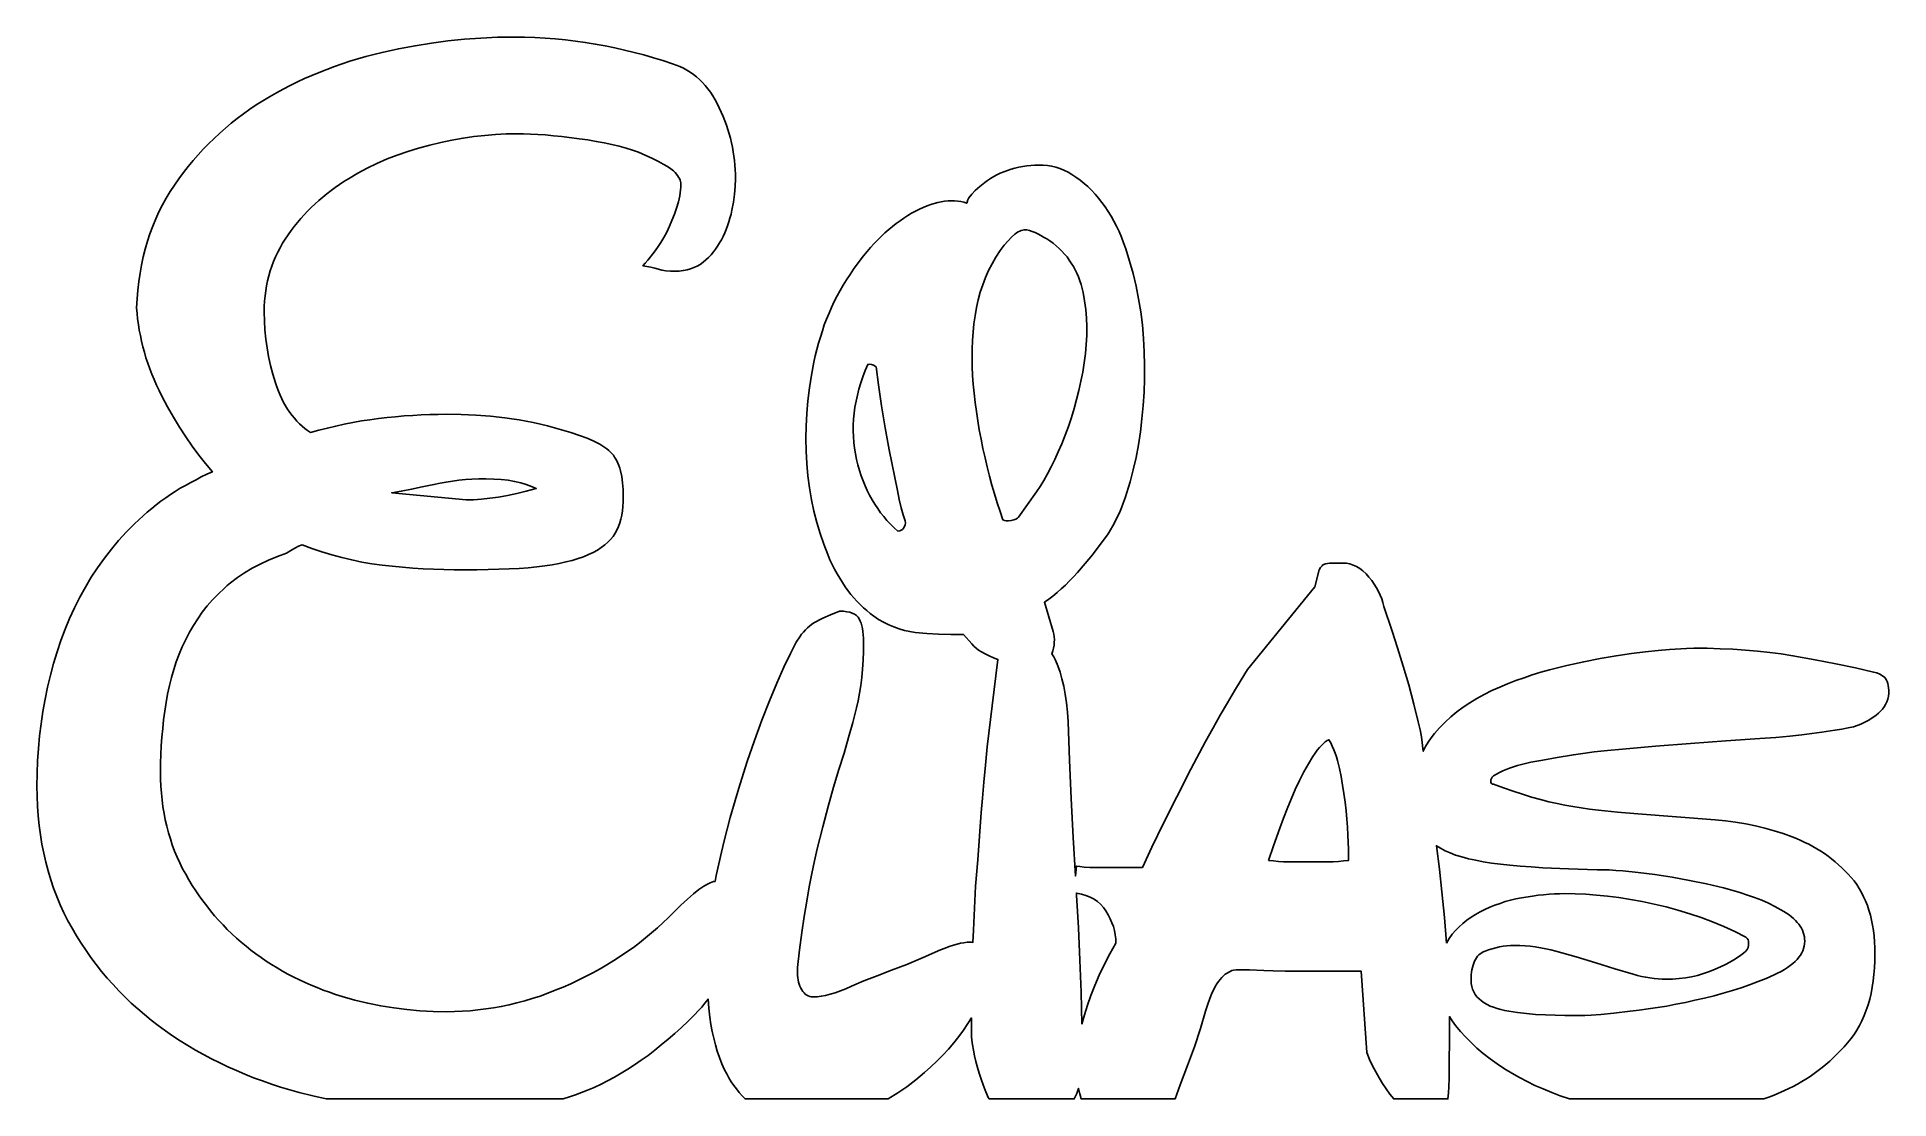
# Model space of a CAD drawing. Extents: x 55 to 167, y 10 to 74.
import ezdxf

# ---------------------------------------------------------------- set-up
doc = ezdxf.new("R2010")
doc.units = 0
doc.layers.add('CAMADA_1', color=18, linetype='CONTINUOUS')

msp = doc.modelspace()

# ---------------------------------------------------------------- linework, layer by layer
at = {"layer": 'CAMADA_1'}
for points in [[(72.28, 9.63), (86.58, 9.63), (86.96, 9.75), (87.33, 9.87), (87.7, 10.01), (88.05, 10.15), (88.46, 10.33), (88.87, 10.52), (89.27, 10.72), (89.68, 10.94), (90.09, 11.18), (90.49, 11.43), (90.9, 11.69), (91.3, 11.97), (91.71, 12.26), (92.11, 12.57), (92.51, 12.89), (92.92, 13.23), (93.32, 13.58), (93.72, 13.95), (94.13, 14.33), (94.53, 14.72), (94.74, 14.94), (94.95, 15.17), (95.14, 15.41), (95.33, 15.66), (95.38, 15.11), (95.44, 14.56), (95.5, 14.13), (95.58, 13.71), (95.67, 13.3), (95.77, 12.9), (95.89, 12.51), (96.02, 12.13), (96.17, 11.75), (96.33, 11.39), (96.46, 11.14), (96.59, 10.9), (96.73, 10.67), (96.88, 10.45), (97.04, 10.23), (97.2, 10.02), (97.38, 9.82), (97.57, 9.63), (106.21, 9.63), (106.78, 9.99), (107.33, 10.37), (107.87, 10.78), (108.4, 11.22), (108.78, 11.56), (109.15, 11.91), (109.5, 12.27), (109.84, 12.64), (110.16, 13.01), (110.46, 13.39), (110.75, 13.78), (111.02, 14.18), (111.23, 14.52), (111.23, 13.59), (111.24, 13.4), (111.26, 13.17), (111.3, 12.89), (111.36, 12.57), (111.42, 12.23), (111.5, 11.89), (111.59, 11.53), (111.69, 11.18), (111.81, 10.82), (111.93, 10.48), (112.06, 10.15), (112.2, 9.82), (112.25, 9.72), (112.31, 9.63), (117.44, 9.63), (117.59, 9.95), (117.7, 10.27), (117.77, 9.94), (117.86, 9.63), (123.52, 9.63), (123.84, 10.49), (124.28, 11.65), (124.69, 12.78), (125.05, 13.88), (125.36, 14.93), (125.52, 15.42), (125.68, 15.86), (125.77, 16.06), (125.86, 16.24), (125.95, 16.41), (126.04, 16.57), (126.14, 16.72), (126.24, 16.85), (126.34, 16.96), (126.44, 17.07), (126.55, 17.16), (126.66, 17.23), (126.77, 17.29), (126.89, 17.34), (126.91, 17.36), (126.95, 17.38), (127.06, 17.41), (127.21, 17.42), (127.4, 17.43), (128.02, 17.42), (128.88, 17.39), (129.44, 17.37), (130.16, 17.35), (132.05, 17.34), (134.76, 17.34), (135.1, 12.43), (135.27, 12.02), (135.45, 11.63), (135.64, 11.26), (135.84, 10.9), (136.05, 10.56), (136.26, 10.23), (136.49, 9.92), (136.72, 9.63), (139.99, 9.63), (140.03, 9.99), (140.05, 10.36), (140.07, 10.89), (140.08, 11.58), (140.1, 13.45), (140.09, 14.6), (140.26, 14.34), (140.46, 14.07), (140.75, 13.71), (141.06, 13.37), (141.39, 13.03), (141.75, 12.69), (142.13, 12.37), (142.54, 12.05), (142.97, 11.74), (143.42, 11.44), (143.86, 11.18), (144.31, 10.92), (144.77, 10.68), (145.25, 10.45), (145.75, 10.23), (146.26, 10.02), (146.78, 9.82), (147.33, 9.63), (159.06, 9.63), (159.37, 9.74), (159.68, 9.86), (160.31, 10.13), (160.58, 10.26), (160.84, 10.39), (161.1, 10.53), (161.36, 10.68), (161.61, 10.83), (161.86, 10.99), (162.1, 11.16), (162.34, 11.34), (162.58, 11.52), (162.81, 11.71), (163.04, 11.91), (163.26, 12.12), (163.48, 12.33), (163.7, 12.55), (163.91, 12.78), (164.12, 13.01), (164.32, 13.25), (164.51, 13.51), (164.68, 13.78), (164.84, 14.06), (164.99, 14.35), (165.13, 14.66), (165.25, 14.98), (165.36, 15.31), (165.46, 15.65), (165.54, 16), (165.61, 16.37), (165.67, 16.75), (165.71, 17.14), (165.75, 17.54), (165.77, 17.96), (165.77, 18.39), (165.77, 18.75), (165.75, 19.11), (165.72, 19.45), (165.68, 19.79), (165.63, 20.11), (165.57, 20.42), (165.5, 20.73), (165.41, 21.02), (165.32, 21.31), (165.21, 21.58), (165.09, 21.84), (164.96, 22.09), (164.82, 22.34), (164.67, 22.57), (164.51, 22.79), (164.33, 23), (164.15, 23.2), (163.96, 23.4), (163.77, 23.59), (163.57, 23.77), (163.37, 23.95), (163.16, 24.12), (162.94, 24.28), (162.72, 24.44), (162.5, 24.59), (162.27, 24.73), (162.03, 24.87), (161.79, 25), (161.55, 25.12), (161.3, 25.24), (161.04, 25.35), (160.78, 25.46), (160.24, 25.65), (159.69, 25.82), (159.13, 25.98), (158.56, 26.11), (157.97, 26.23), (157.36, 26.33), (156.75, 26.41), (156.12, 26.47), (151.46, 26.85), (150.24, 26.95), (149.09, 27.06), (148.55, 27.13), (148.04, 27.2), (147.54, 27.28), (147.06, 27.36), (146.59, 27.46), (146.09, 27.57), (145.58, 27.7), (145.05, 27.85), (144.5, 28.02), (143.93, 28.2), (143.35, 28.41), (142.74, 28.63), (142.67, 28.64), (142.62, 28.67), (142.59, 28.73), (142.58, 28.8), (142.59, 28.89), (142.62, 28.97), (142.67, 29.05), (142.74, 29.14), (142.92, 29.24), (143.1, 29.34), (143.3, 29.43), (143.51, 29.52), (143.72, 29.6), (143.95, 29.68), (144.19, 29.75), (144.44, 29.82), (145.01, 29.95), (145.73, 30.09), (146.58, 30.24), (147.57, 30.41), (148.14, 30.49), (148.82, 30.58), (149.62, 30.66), (150.53, 30.75), (152.53, 30.92), (154.64, 31.09), (156.77, 31.25), (158.83, 31.38), (159.79, 31.45), (160.63, 31.52), (161.35, 31.6), (161.96, 31.68), (162.57, 31.77), (163.36, 31.89), (163.78, 31.96), (164.15, 32.03), (164.48, 32.1), (164.76, 32.19), (164.92, 32.25), (165.09, 32.33), (165.25, 32.41), (165.4, 32.49), (165.55, 32.59), (165.7, 32.69), (165.84, 32.79), (165.98, 32.91), (166.11, 33.03), (166.23, 33.16), (166.33, 33.3), (166.42, 33.45), (166.49, 33.6), (166.55, 33.77), (166.59, 33.95), (166.62, 34.13), (166.62, 34.3), (166.6, 34.45), (166.58, 34.58), (166.56, 34.71), (166.52, 34.82), (166.48, 34.91), (166.42, 35), (166.37, 35.07), (166.23, 35.18), (166.07, 35.28), (165.89, 35.35), (165.69, 35.4), (164.59, 35.66), (163.41, 35.9), (162.16, 36.14), (160.82, 36.38), (160.12, 36.49), (159.42, 36.58), (158.69, 36.66), (157.95, 36.73), (157.2, 36.78), (156.43, 36.81), (155.65, 36.84), (154.85, 36.84), (154.4, 36.82), (153.37, 36.76), (152.68, 36.7), (151.91, 36.62), (151.07, 36.51), (150.15, 36.38), (149.19, 36.21), (148.19, 36.02), (147.18, 35.79), (146.13, 35.53), (145.61, 35.39), (145.09, 35.23), (144.59, 35.06), (144.09, 34.89), (143.6, 34.69), (143.12, 34.49), (142.65, 34.28), (142.19, 34.05), (141.75, 33.81), (141.32, 33.55), (140.92, 33.28), (140.53, 32.99), (140.17, 32.69), (139.82, 32.37), (139.49, 32.03), (139.19, 31.68), (138.99, 31.43), (138.81, 31.16), (138.65, 30.9), (138.51, 30.62), (138.4, 31.48), (138.31, 31.92), (138.2, 32.4), (137.94, 33.47), (137.63, 34.62), (137.3, 35.76), (136.96, 36.86), (136.62, 37.87), (136.12, 39.36), (136.06, 39.59), (136, 39.82), (135.91, 40.04), (135.81, 40.27), (135.69, 40.49), (135.55, 40.71), (135.4, 40.92), (135.23, 41.13), (135.05, 41.33), (134.86, 41.5), (134.67, 41.65), (134.48, 41.77), (134.28, 41.86), (134.08, 41.93), (133.87, 41.97), (133.66, 41.98), (133.15, 41.98), (132.85, 41.97), (132.6, 41.94), (132.55, 41.92), (132.5, 41.9), (132.45, 41.87), (132.4, 41.82), (132.31, 41.71), (132.22, 41.56), (131.97, 40.54), (127.9, 35.55), (127.51, 34.93), (127.11, 34.27), (126.69, 33.55), (126.25, 32.8), (125.81, 32), (125.36, 31.2), (124.47, 29.54), (123.62, 27.87), (122.82, 26.28), (122.13, 24.83), (121.55, 23.61), (118.76, 23.61), (118.37, 23.61), (118.04, 23.63), (117.78, 23.66), (117.57, 23.69), (117.51, 23.08), (117.37, 25.42), (117.26, 27.76), (117.15, 30.08), (117.07, 32.39), (117.02, 32.98), (116.96, 33.54), (116.88, 34.06), (116.8, 34.54), (116.69, 34.99), (116.58, 35.4), (116.45, 35.77), (116.31, 36.11), (116.2, 36.31), (116.08, 36.49), (116.14, 36.67), (116.18, 36.84), (116.22, 37.02), (116.23, 37.19), (116.24, 37.36), (116.23, 37.52), (116.2, 37.69), (116.16, 37.84), (115.64, 39.61), (115.9, 39.79), (116.15, 39.99), (116.4, 40.2), (116.65, 40.42), (116.9, 40.65), (117.15, 40.9), (117.39, 41.15), (117.64, 41.41), (118.1, 41.95), (118.54, 42.48), (118.95, 43.01), (119.33, 43.53), (119.48, 43.75), (119.63, 43.99), (119.77, 44.23), (119.9, 44.48), (120.03, 44.75), (120.16, 45.02), (120.28, 45.31), (120.4, 45.6), (120.51, 45.91), (120.62, 46.23), (120.72, 46.55), (120.82, 46.89), (121, 47.6), (121.17, 48.35), (121.31, 49.12), (121.43, 49.9), (121.52, 50.69), (121.6, 51.49), (121.65, 52.29), (121.68, 53.09), (121.68, 53.91), (121.66, 54.73), (121.62, 55.54), (121.55, 56.35), (121.45, 57.14), (121.32, 57.93), (121.17, 58.7), (120.99, 59.46), (120.78, 60.21), (120.55, 60.94), (120.42, 61.3), (120.28, 61.65), (120.14, 61.99), (119.99, 62.31), (119.83, 62.62), (119.66, 62.92), (119.48, 63.21), (119.3, 63.49), (119.11, 63.75), (118.91, 64.01), (118.7, 64.25), (118.48, 64.48), (118.26, 64.7), (118.03, 64.9), (117.79, 65.1), (117.54, 65.28), (117.3, 65.44), (117.06, 65.58), (116.81, 65.7), (116.56, 65.8), (116.32, 65.88), (116.07, 65.94), (115.82, 65.98), (115.56, 66), (115.31, 66), (115.06, 66), (114.82, 65.98), (114.58, 65.96), (114.34, 65.92), (114.1, 65.87), (113.86, 65.82), (113.63, 65.75), (113.4, 65.68), (113.19, 65.6), (112.97, 65.51), (112.77, 65.41), (112.58, 65.31), (112.39, 65.2), (112.21, 65.08), (112.04, 64.96), (111.73, 64.71), (111.46, 64.47), (111.25, 64.24), (111.08, 64.03), (111.01, 63.91), (110.99, 63.87), (110.99, 63.83), (110.98, 63.77), (110.95, 63.7), (110.77, 63.76), (110.59, 63.8), (110.4, 63.83), (110.21, 63.85), (110.02, 63.85), (109.82, 63.84), (109.61, 63.82), (109.41, 63.79), (109.2, 63.75), (108.98, 63.69), (108.77, 63.62), (108.55, 63.54), (108.32, 63.45), (108.09, 63.34), (107.86, 63.22), (107.62, 63.09), (107.39, 62.95), (107.15, 62.8), (106.92, 62.64), (106.69, 62.47), (106.46, 62.29), (106.24, 62.11), (106.01, 61.91), (105.79, 61.7), (105.57, 61.49), (105.36, 61.26), (105.14, 61.03), (104.93, 60.78), (104.72, 60.53), (104.52, 60.27), (104.11, 59.72), (103.9, 59.4), (103.69, 59.08), (103.49, 58.76), (103.3, 58.43), (103.12, 58.1), (102.95, 57.76), (102.79, 57.41), (102.64, 57.07), (102.49, 56.71), (102.35, 56.35), (102.23, 55.99), (102.11, 55.62), (102, 55.25), (101.9, 54.87), (101.8, 54.49), (101.72, 54.1), (101.57, 53.32), (101.45, 52.55), (101.36, 51.78), (101.29, 51.01), (101.25, 50.25), (101.24, 49.49), (101.25, 48.73), (101.3, 47.98), (101.36, 47.24), (101.46, 46.51), (101.58, 45.8), (101.72, 45.11), (101.89, 44.43), (102.09, 43.77), (102.31, 43.12), (102.56, 42.49), (102.69, 42.18), (102.83, 41.89), (102.97, 41.6), (103.12, 41.32), (103.28, 41.06), (103.44, 40.8), (103.6, 40.55), (103.77, 40.32), (103.95, 40.09), (104.13, 39.87), (104.32, 39.67), (104.51, 39.47), (104.71, 39.28), (104.91, 39.11), (105.12, 38.94), (105.33, 38.78), (105.63, 38.58), (105.93, 38.41), (106.24, 38.25), (106.55, 38.12), (106.87, 38.01), (107.19, 37.91), (107.51, 37.84), (107.84, 37.79), (108.53, 37.72), (109.24, 37.68), (109.98, 37.66), (110.75, 37.66), (111.25, 37.11), (111.38, 36.97), (111.51, 36.84), (111.65, 36.73), (111.79, 36.63), (112.05, 36.49), (112.31, 36.37), (112.57, 36.26), (112.83, 36.16), (112.48, 33.36), (112.19, 30.89), (112.08, 29.78), (111.97, 28.75), (111.89, 27.79), (111.82, 26.92), (111.61, 24.06), (111.48, 22.48), (111.36, 19.81), (111.32, 19.08), (111.24, 19.09), (111.15, 19.09), (110.97, 19.09), (110.78, 19.06), (110.58, 19.03), (110.37, 18.98), (110.14, 18.91), (109.89, 18.83), (109.64, 18.74), (109.37, 18.63), (108.31, 18.17), (107.34, 17.74), (106.4, 17.4), (105.53, 17.07), (104.73, 16.75), (103.99, 16.43), (103.65, 16.28), (103.33, 16.15), (103.01, 16.04), (102.71, 15.95), (102.43, 15.88), (102.16, 15.83), (101.91, 15.8), (101.67, 15.79), (101.56, 15.8), (101.47, 15.82), (101.37, 15.85), (101.29, 15.9), (101.2, 15.96), (101.13, 16.03), (101.06, 16.12), (100.99, 16.21), (100.93, 16.32), (100.88, 16.44), (100.83, 16.56), (100.8, 16.68), (100.77, 16.81), (100.75, 16.94), (100.74, 17.08), (100.73, 17.23), (100.73, 17.57), (100.86, 18.64), (101, 19.67), (101.14, 20.64), (101.29, 21.56), (101.44, 22.43), (101.59, 23.24), (101.75, 24.01), (101.92, 24.72), (102.26, 26.05), (102.59, 27.29), (102.91, 28.45), (103.23, 29.51), (103.54, 30.5), (103.81, 31.45), (104.07, 32.36), (104.29, 33.23), (104.39, 33.66), (104.48, 34.12), (104.55, 34.59), (104.61, 35.07), (104.65, 35.58), (104.69, 36.11), (104.71, 36.65), (104.71, 37.21), (104.71, 37.44), (104.7, 37.65), (104.68, 37.84), (104.65, 38.03), (104.61, 38.19), (104.57, 38.35), (104.52, 38.48), (104.46, 38.61), (104.39, 38.72), (104.29, 38.81), (104.17, 38.89), (104.04, 38.96), (103.88, 39.01), (103.7, 39.04), (103.5, 39.07), (103.27, 39.07), (102.72, 38.86), (102.26, 38.66), (102.06, 38.56), (101.88, 38.46), (101.72, 38.37), (101.58, 38.27), (101.46, 38.17), (101.33, 38.06), (101.21, 37.94), (101.09, 37.81), (100.98, 37.68), (100.87, 37.53), (100.65, 37.21), (100.3, 36.51), (99.91, 35.69), (99.49, 34.73), (99.04, 33.66), (98.58, 32.49), (98.13, 31.26), (97.69, 29.99), (97.26, 28.66), (97.06, 27.98), (96.86, 27.3), (96.66, 26.61), (96.48, 25.92), (96.3, 25.22), (96.14, 24.52), (95.98, 23.82), (95.82, 23.11), (95.75, 22.76), (95.66, 22.75), (95.56, 22.72), (95.45, 22.68), (95.34, 22.62), (95.08, 22.47), (94.78, 22.27), (94.45, 22.01), (94.09, 21.69), (93.69, 21.32), (93.26, 20.9), (92.94, 20.58), (92.61, 20.26), (92.27, 19.95), (91.92, 19.65), (91.56, 19.35), (91.19, 19.06), (90.82, 18.78), (90.43, 18.51), (90.04, 18.24), (89.64, 17.99), (89.23, 17.73), (88.81, 17.49), (88.38, 17.25), (87.94, 17.02), (87.49, 16.8), (87.04, 16.58), (86.58, 16.38), (86.11, 16.19), (85.65, 16.01), (85.19, 15.84), (84.72, 15.69), (84.26, 15.55), (83.79, 15.43), (83.32, 15.31), (82.85, 15.21), (82.38, 15.13), (81.91, 15.06), (81.44, 15), (80.97, 14.95), (80.49, 14.92), (80.02, 14.9), (79.54, 14.89), (78.74, 14.91), (77.94, 14.95), (77.15, 15.02), (76.36, 15.12), (75.57, 15.25), (74.79, 15.41), (74.01, 15.6), (73.24, 15.82), (72.85, 15.94), (72.48, 16.07), (72.1, 16.2), (71.73, 16.35), (71.37, 16.5), (71.01, 16.65), (70.66, 16.82), (70.32, 16.99), (69.97, 17.16), (69.64, 17.35), (69.31, 17.54), (68.98, 17.74), (68.66, 17.95), (68.35, 18.16), (68.04, 18.39), (67.73, 18.62), (67.44, 18.85), (67.14, 19.09), (66.86, 19.34), (66.58, 19.6), (66.31, 19.86), (66.05, 20.13), (65.79, 20.41), (65.54, 20.69), (65.3, 20.98), (65.07, 21.28), (64.84, 21.58), (64.61, 21.89), (64.4, 22.2), (64.19, 22.52), (63.99, 22.85), (63.8, 23.19), (63.61, 23.53), (63.44, 23.88), (63.28, 24.23), (63.13, 24.59), (62.99, 24.96), (62.87, 25.33), (62.76, 25.7), (62.65, 26.09), (62.56, 26.48), (62.49, 26.87), (62.42, 27.27), (62.37, 27.68), (62.33, 28.09), (62.3, 28.51), (62.28, 28.94), (62.27, 29.37), (62.28, 29.9), (62.29, 30.42), (62.32, 30.95), (62.36, 31.47), (62.41, 32), (62.46, 32.52), (62.53, 33.04), (62.61, 33.56), (62.7, 34.07), (62.81, 34.58), (62.94, 35.07), (63.08, 35.55), (63.23, 36.02), (63.41, 36.48), (63.59, 36.93), (63.8, 37.37), (64.02, 37.8), (64.26, 38.21), (64.52, 38.62), (64.8, 39.01), (65.1, 39.39), (65.42, 39.76), (65.76, 40.11), (66.13, 40.46), (66.31, 40.63), (66.51, 40.79), (66.92, 41.1), (67.35, 41.39), (67.81, 41.67), (68.29, 41.92), (68.8, 42.16), (69.33, 42.38), (69.89, 42.58), (70.14, 42.73), (70.38, 42.87), (70.61, 42.99), (70.82, 43.08), (71.42, 42.86), (72.01, 42.66), (72.61, 42.47), (73.22, 42.31), (73.82, 42.17), (74.43, 42.04), (75.04, 41.94), (75.65, 41.86), (76.27, 41.79), (76.88, 41.73), (77.5, 41.68), (78.13, 41.63), (78.75, 41.6), (79.38, 41.58), (80.01, 41.56), (80.65, 41.56), (81.37, 41.56), (82.06, 41.58), (82.71, 41.6), (83.33, 41.62), (83.92, 41.66), (84.47, 41.7), (84.99, 41.75), (85.47, 41.81), (85.92, 41.88), (86.35, 41.96), (86.75, 42.05), (87.13, 42.14), (87.48, 42.25), (87.81, 42.36), (88.11, 42.49), (88.39, 42.62), (88.65, 42.76), (88.88, 42.91), (89.09, 43.07), (89.28, 43.23), (89.45, 43.41), (89.6, 43.59), (89.73, 43.78), (89.83, 43.97), (89.92, 44.18), (90, 44.4), (90.06, 44.63), (90.12, 44.87), (90.16, 45.13), (90.19, 45.39), (90.21, 45.67), (90.21, 45.96), (90.2, 46.41), (90.17, 46.82), (90.12, 47.2), (90.04, 47.55), (90, 47.71), (89.95, 47.86), (89.89, 48), (89.83, 48.14), (89.76, 48.26), (89.69, 48.38), (89.62, 48.49), (89.53, 48.59), (89.44, 48.68), (89.34, 48.78), (89.22, 48.87), (89.09, 48.96), (88.79, 49.15), (88.43, 49.33), (88.03, 49.51), (87.57, 49.68), (87.05, 49.86), (86.49, 50.03), (86.06, 50.15), (85.64, 50.26), (85.21, 50.37), (84.78, 50.46), (84.35, 50.55), (83.92, 50.62), (83.49, 50.69), (83.06, 50.75), (82.19, 50.84), (81.31, 50.9), (80.43, 50.94), (79.54, 50.96), (79.04, 50.95), (78.53, 50.94), (78.01, 50.92), (77.5, 50.89), (76.99, 50.86), (76.47, 50.81), (75.96, 50.76), (75.44, 50.7), (74.92, 50.63), (74.4, 50.56), (73.89, 50.47), (73.37, 50.36), (72.86, 50.25), (72.35, 50.13), (71.84, 50), (71.33, 49.86), (71.16, 49.98), (70.98, 50.11), (70.82, 50.25), (70.66, 50.39), (70.51, 50.55), (70.36, 50.72), (70.22, 50.89), (70.08, 51.07), (69.95, 51.27), (69.83, 51.47), (69.71, 51.68), (69.6, 51.9), (69.5, 52.12), (69.4, 52.36), (69.3, 52.61), (69.22, 52.86), (69.06, 53.38), (68.92, 53.91), (68.8, 54.44), (68.71, 54.97), (68.63, 55.5), (68.58, 56.05), (68.55, 56.59), (68.54, 57.14), (68.54, 57.46), (68.56, 57.78), (68.59, 58.1), (68.63, 58.41), (68.68, 58.72), (68.74, 59.02), (68.81, 59.32), (68.9, 59.61), (68.99, 59.9), (69.1, 60.19), (69.22, 60.47), (69.35, 60.74), (69.49, 61.01), (69.64, 61.28), (69.8, 61.54), (69.98, 61.79), (70.16, 62.05), (70.35, 62.29), (70.54, 62.53), (70.74, 62.77), (70.95, 63), (71.16, 63.22), (71.38, 63.44), (71.61, 63.66), (71.84, 63.87), (72.07, 64.07), (72.32, 64.27), (72.57, 64.46), (72.82, 64.65), (73.08, 64.83), (73.35, 65.01), (73.62, 65.18), (74.18, 65.51), (74.75, 65.82), (75.34, 66.1), (75.95, 66.37), (76.57, 66.61), (77.21, 66.83), (77.86, 67.03), (78.53, 67.21), (79.2, 67.37), (79.87, 67.51), (80.54, 67.63), (81.2, 67.72), (81.85, 67.79), (82.5, 67.85), (83.14, 67.88), (83.78, 67.89), (84.19, 67.89), (84.62, 67.87), (85.06, 67.85), (85.52, 67.82), (86, 67.77), (86.5, 67.72), (87.55, 67.59), (88.07, 67.52), (88.58, 67.43), (89.06, 67.34), (89.52, 67.24), (89.96, 67.14), (90.38, 67.03), (90.77, 66.91), (91.14, 66.79), (91.98, 66.4), (92.33, 66.22), (92.62, 66.06), (92.88, 65.91), (93.08, 65.78), (93.24, 65.66), (93.34, 65.56), (93.49, 65.37), (93.55, 65.28), (93.6, 65.19), (93.64, 65.1), (93.66, 65.01), (93.68, 64.93), (93.68, 64.84), (93.68, 64.67), (93.67, 64.5), (93.65, 64.32), (93.62, 64.14), (93.54, 63.78), (93.43, 63.4), (93.3, 63.03), (93.15, 62.66), (93, 62.31), (92.84, 61.96), (92.66, 61.63), (92.48, 61.32), (92.28, 61.02), (92.07, 60.74), (91.69, 60.26), (91.53, 60.08), (91.4, 59.93), (91.88, 59.84), (92.11, 59.78), (92.33, 59.72), (92.55, 59.66), (92.79, 59.62), (93.06, 59.6), (93.34, 59.59), (93.59, 59.6), (93.83, 59.63), (94.06, 59.67), (94.28, 59.73), (94.48, 59.81), (94.68, 59.9), (94.86, 60.01), (95.04, 60.14), (95.2, 60.28), (95.36, 60.43), (95.51, 60.59), (95.65, 60.76), (95.79, 60.93), (95.91, 61.11), (96.03, 61.3), (96.14, 61.5), (96.24, 61.7), (96.34, 61.91), (96.43, 62.12), (96.51, 62.34), (96.58, 62.57), (96.65, 62.8), (96.72, 63.04), (96.77, 63.28), (96.87, 63.76), (96.93, 64.24), (96.97, 64.71), (96.99, 65.18), (96.98, 65.46), (96.97, 65.73), (96.95, 66), (96.92, 66.27), (96.89, 66.54), (96.85, 66.81), (96.8, 67.08), (96.74, 67.35), (96.68, 67.62), (96.6, 67.88), (96.52, 68.15), (96.44, 68.41), (96.24, 68.94), (96.01, 69.46), (95.89, 69.71), (95.75, 69.95), (95.62, 70.18), (95.47, 70.4), (95.32, 70.61), (95.16, 70.8), (94.99, 70.99), (94.82, 71.16), (94.63, 71.32), (94.45, 71.47), (94.25, 71.61), (94.05, 71.73), (93.84, 71.85), (93.63, 71.95), (93.4, 72.04), (93.18, 72.12), (92.6, 72.31), (92.03, 72.48), (91.45, 72.65), (90.87, 72.8), (90.28, 72.94), (89.7, 73.08), (89.11, 73.2), (88.52, 73.31), (87.92, 73.41), (87.32, 73.49), (86.72, 73.57), (86.11, 73.63), (85.49, 73.67), (84.87, 73.71), (84.24, 73.73), (83.61, 73.73), (82.61, 73.72), (81.62, 73.67), (80.62, 73.6), (79.63, 73.5), (78.63, 73.37), (77.64, 73.21), (76.64, 73.02), (75.65, 72.8), (75.16, 72.68), (74.67, 72.55), (74.18, 72.41), (73.71, 72.27), (73.24, 72.12), (72.77, 71.95), (72.31, 71.78), (71.86, 71.6), (71.41, 71.42), (70.97, 71.22), (70.54, 71.02), (70.11, 70.81), (69.69, 70.59), (69.27, 70.36), (68.86, 70.12), (68.45, 69.88), (68.06, 69.63), (67.67, 69.37), (67.29, 69.09), (66.91, 68.82), (66.55, 68.53), (66.2, 68.23), (65.85, 67.93), (65.51, 67.61), (65.18, 67.29), (64.86, 66.96), (64.55, 66.62), (64.25, 66.28), (63.95, 65.92), (63.67, 65.56), (63.39, 65.18), (63.12, 64.8), (62.86, 64.41), (62.62, 64.01), (62.39, 63.6), (62.18, 63.18), (61.99, 62.75), (61.81, 62.31), (61.64, 61.86), (61.49, 61.4), (61.35, 60.93), (61.23, 60.46), (61.13, 59.97), (61.04, 59.47), (60.97, 58.97), (60.91, 58.45), (60.86, 57.93), (60.83, 57.39), (60.86, 57.05), (60.89, 56.72), (60.94, 56.38), (60.99, 56.04), (61.06, 55.71), (61.13, 55.37), (61.21, 55.04), (61.3, 54.7), (61.4, 54.37), (61.51, 54.04), (61.63, 53.71), (61.75, 53.38), (61.89, 53.05), (62.04, 52.72), (62.19, 52.39), (62.36, 52.06), (62.7, 51.41), (63.06, 50.79), (63.42, 50.18), (63.8, 49.6), (64.18, 49.04), (64.58, 48.5), (64.99, 47.98), (65.41, 47.49), (65.07, 47.34), (64.74, 47.18), (64.42, 47.01), (64.1, 46.85), (63.78, 46.67), (63.47, 46.49), (63.17, 46.3), (62.88, 46.11), (62.59, 45.91), (62.3, 45.71), (62.02, 45.5), (61.75, 45.28), (61.48, 45.06), (61.22, 44.83), (60.96, 44.59), (60.71, 44.35), (60.22, 43.86), (59.75, 43.35), (59.31, 42.82), (58.89, 42.27), (58.48, 41.7), (58.1, 41.12), (57.74, 40.52), (57.41, 39.91), (57.09, 39.28), (56.79, 38.63), (56.52, 37.98), (56.26, 37.31), (56.03, 36.62), (55.82, 35.92), (55.63, 35.21), (55.46, 34.49), (55.31, 33.76), (55.18, 33.02), (55.07, 32.28), (54.98, 31.54), (54.91, 30.79), (54.86, 30.04), (54.83, 29.28), (54.82, 28.52), (54.83, 27.91), (54.86, 27.31), (54.9, 26.72), (54.96, 26.14), (55.03, 25.57), (55.12, 25.01), (55.23, 24.46), (55.35, 23.92), (55.49, 23.39), (55.65, 22.86), (55.82, 22.35), (56.01, 21.85), (56.22, 21.35), (56.44, 20.87), (56.68, 20.39), (56.94, 19.93), (57.21, 19.47), (57.49, 19.03), (57.78, 18.59), (58.08, 18.16), (58.4, 17.74), (58.72, 17.33), (59.06, 16.93), (59.41, 16.54), (59.76, 16.16), (60.13, 15.79), (60.51, 15.42), (60.9, 15.07), (61.3, 14.73), (61.71, 14.39), (62.14, 14.06), (62.57, 13.75), (63.01, 13.44), (63.46, 13.14), (63.92, 12.86), (64.39, 12.58), (64.87, 12.31), (65.35, 12.05), (65.85, 11.81), (66.35, 11.57), (66.86, 11.34), (67.37, 11.12), (67.9, 10.91), (68.44, 10.72), (68.98, 10.53), (69.53, 10.35), (70.09, 10.18), (70.65, 10.02), (71.47, 9.82)], [(113.13, 44.58), (113.22, 44.54), (113.33, 44.52), (113.46, 44.52), (113.63, 44.54), (113.79, 44.58), (113.91, 44.62), (114.01, 44.68), (114.08, 44.74), (115.15, 46.27), (115.38, 46.61), (115.6, 46.97), (115.83, 47.37), (116.05, 47.78), (116.26, 48.22), (116.47, 48.69), (116.68, 49.18), (116.89, 49.7), (117.08, 50.23), (117.27, 50.77), (117.43, 51.31), (117.58, 51.85), (117.72, 52.4), (117.84, 52.95), (117.95, 53.5), (118.04, 54.06), (118.11, 54.62), (118.16, 55.17), (118.19, 55.71), (118.19, 56.25), (118.17, 56.77), (118.13, 57.29), (118.06, 57.8), (117.97, 58.31), (117.91, 58.55), (117.85, 58.79), (117.77, 59.02), (117.69, 59.25), (117.6, 59.47), (117.5, 59.68), (117.39, 59.88), (117.26, 60.08), (117.13, 60.27), (117, 60.46), (116.85, 60.63), (116.69, 60.81), (116.52, 60.97), (116.35, 61.13), (116.16, 61.28), (115.97, 61.42), (115.78, 61.55), (115.59, 61.66), (115.41, 61.76), (115.24, 61.85), (115.07, 61.93), (114.9, 62), (114.73, 62.05), (114.57, 62.09), (114.49, 62.1), (114.41, 62.1), (114.33, 62.08), (114.24, 62.06), (114.15, 62.02), (114.05, 61.97), (113.96, 61.91), (113.86, 61.84), (113.65, 61.66), (113.44, 61.43), (113.21, 61.16), (112.97, 60.84), (112.71, 60.45), (112.48, 60.05), (112.27, 59.64), (112.08, 59.21), (111.91, 58.78), (111.76, 58.33), (111.64, 57.87), (111.53, 57.4), (111.45, 56.91), (111.38, 56.42), (111.33, 55.92), (111.3, 55.42), (111.27, 54.9), (111.27, 54.38), (111.28, 53.85), (111.3, 53.31), (111.34, 52.77), (111.39, 52.23), (111.45, 51.68), (111.53, 51.13), (111.61, 50.57), (111.7, 50.02), (111.81, 49.46), (111.92, 48.89), (112.05, 48.33), (112.18, 47.78), (112.32, 47.23), (112.47, 46.69), (112.62, 46.15), (112.79, 45.62), (112.96, 45.1)], [(106.79, 43.9), (106.9, 43.92), (106.99, 43.96), (107.07, 44.01), (107.12, 44.08), (107.18, 44.18), (107.22, 44.29), (107.24, 44.41), (107.23, 44.52), (107.11, 44.89), (106.99, 45.32), (106.87, 45.81), (106.76, 46.35), (106.26, 48.82), (106.02, 50.14), (105.8, 51.47), (105.62, 52.73), (105.48, 53.82), (105.41, 53.87), (105.31, 53.93), (105.2, 53.97), (105.09, 53.98), (104.97, 53.97), (104.82, 53.6), (104.68, 53.22), (104.55, 52.85), (104.44, 52.48), (104.35, 52.11), (104.27, 51.75), (104.2, 51.39), (104.16, 51.03), (104.12, 50.67), (104.1, 50.31), (104.1, 49.96), (104.11, 49.61), (104.13, 49.26), (104.17, 48.92), (104.23, 48.58), (104.3, 48.23), (104.38, 47.9), (104.48, 47.57), (104.58, 47.25), (104.69, 46.94), (104.81, 46.64), (104.94, 46.35), (105.08, 46.07), (105.24, 45.79), (105.4, 45.53), (105.57, 45.27), (105.75, 45.02), (105.94, 44.78), (106.13, 44.54), (106.34, 44.32), (106.56, 44.1)], [(80.73, 45.79), (81.18, 45.8), (81.66, 45.84), (82.16, 45.89), (82.68, 45.96), (83.22, 46.06), (83.78, 46.17), (84.36, 46.31), (84.96, 46.47), (84.67, 46.61), (84.36, 46.73), (84.02, 46.83), (83.65, 46.91), (83.26, 46.98), (82.84, 47.03), (82.39, 47.05), (81.91, 47.06), (81.5, 47.06), (81.08, 47.04), (80.68, 47.02), (80.29, 46.98), (79.9, 46.93), (79.52, 46.87), (79.15, 46.8), (78.78, 46.72), (78.08, 46.57), (77.43, 46.43), (76.81, 46.31), (76.24, 46.22)], [(129.17, 24.03), (129.47, 24), (129.77, 23.97), (130.06, 23.95), (130.36, 23.95), (132.73, 23.95), (133.06, 23.95), (133.39, 23.97), (133.7, 24), (134, 24.03), (133.99, 24.71), (133.96, 25.56), (133.93, 26.03), (133.89, 26.52), (133.85, 27.02), (133.79, 27.55), (133.72, 28.07), (133.64, 28.58), (133.55, 29.09), (133.45, 29.58), (133.39, 29.82), (133.33, 30.05), (133.26, 30.28), (133.18, 30.5), (133.1, 30.71), (133.01, 30.92), (132.92, 31.12), (132.81, 31.31), (132.71, 31.26), (132.59, 31.19), (132.48, 31.09), (132.36, 30.97), (132.24, 30.84), (132.11, 30.68), (131.98, 30.5), (131.84, 30.3), (131.57, 29.86), (131.3, 29.38), (131.04, 28.86), (130.78, 28.31), (130.53, 27.73), (130.3, 27.15), (130.07, 26.57), (129.85, 25.98), (129.47, 24.9)], [(139.9, 19.03), (139.78, 20.58), (139.63, 22.13), (139.48, 23.5), (139.3, 24.91), (139.55, 24.76), (139.82, 24.61), (140.13, 24.48), (140.46, 24.35), (140.83, 24.24), (141.23, 24.13), (141.67, 24.04), (142.13, 23.95), (142.63, 23.87), (143.17, 23.81), (143.74, 23.74), (144.36, 23.69), (145.02, 23.64), (145.73, 23.59), (147.28, 23.52), (149.01, 23.47), (149.36, 23.46), (149.73, 23.45), (150.13, 23.42), (150.55, 23.39), (151.47, 23.3), (152.48, 23.17), (153.53, 23.01), (154.58, 22.82), (155.61, 22.61), (156.63, 22.37), (157.13, 22.23), (157.61, 22.09), (158.07, 21.94), (158.51, 21.78), (158.94, 21.62), (159.34, 21.44), (159.73, 21.25), (160.1, 21.05), (160.27, 20.95), (160.44, 20.85), (160.59, 20.74), (160.73, 20.63), (160.86, 20.52), (160.98, 20.41), (161.08, 20.29), (161.18, 20.18), (161.26, 20.06), (161.34, 19.93), (161.4, 19.81), (161.45, 19.68), (161.49, 19.55), (161.52, 19.42), (161.53, 19.29), (161.54, 19.15), (161.53, 19), (161.51, 18.86), (161.47, 18.72), (161.42, 18.58), (161.36, 18.44), (161.28, 18.31), (161.18, 18.18), (161.07, 18.05), (160.95, 17.92), (160.81, 17.8), (160.66, 17.68), (160.49, 17.56), (160.31, 17.45), (160.11, 17.33), (159.9, 17.22), (159.68, 17.12), (159.2, 16.91), (158.72, 16.71), (158.21, 16.52), (157.7, 16.34), (157.17, 16.17), (156.62, 16.01), (156.06, 15.86), (155.49, 15.72), (154.91, 15.59), (154.33, 15.46), (153.76, 15.35), (153.2, 15.24), (152.64, 15.15), (152.09, 15.06), (151.54, 14.98), (151, 14.92), (150.02, 14.8), (149.23, 14.73), (148.64, 14.68), (148.25, 14.66), (147.06, 14.67), (145.88, 14.7), (145.29, 14.73), (144.73, 14.78), (144.19, 14.84), (143.68, 14.92), (143.43, 14.96), (143.19, 15.02), (142.97, 15.08), (142.75, 15.16), (142.55, 15.24), (142.37, 15.34), (142.19, 15.44), (142.02, 15.55), (141.88, 15.67), (141.75, 15.8), (141.64, 15.94), (141.55, 16.09), (141.48, 16.25), (141.43, 16.42), (141.4, 16.59), (141.39, 16.78), (141.4, 17.12), (141.42, 17.28), (141.44, 17.43), (141.47, 17.57), (141.51, 17.7), (141.55, 17.83), (141.6, 17.94), (141.66, 18.05), (141.72, 18.15), (141.79, 18.24), (141.87, 18.32), (141.95, 18.39), (142.04, 18.45), (142.13, 18.51), (142.24, 18.56), (142.45, 18.64), (142.67, 18.7), (142.88, 18.76), (143.1, 18.81), (143.33, 18.85), (143.55, 18.87), (143.78, 18.89), (144.01, 18.89), (144.33, 18.89), (144.65, 18.87), (144.96, 18.85), (145.27, 18.81), (145.59, 18.76), (145.9, 18.7), (146.2, 18.64), (146.51, 18.56), (147.73, 18.21), (148.92, 17.84), (150.08, 17.48), (151.17, 17.16), (151.43, 17.09), (151.69, 17.03), (151.94, 16.98), (152.19, 16.94), (152.44, 16.9), (152.68, 16.88), (152.92, 16.87), (153.16, 16.86), (153.56, 16.87), (153.95, 16.9), (154.33, 16.95), (154.7, 17.01), (155.07, 17.09), (155.43, 17.2), (155.78, 17.32), (156.12, 17.46), (156.45, 17.6), (156.75, 17.75), (157.02, 17.89), (157.26, 18.03), (157.48, 18.16), (157.68, 18.3), (157.84, 18.43), (157.98, 18.56), (158.06, 18.65), (158.11, 18.77), (158.14, 18.91), (158.15, 19.06), (158.14, 19.15), (158.11, 19.23), (158.06, 19.32), (157.98, 19.4), (157.32, 19.73), (156.65, 20.04), (155.97, 20.32), (155.29, 20.58), (154.59, 20.81), (153.88, 21.03), (153.16, 21.22), (152.44, 21.39), (151.72, 21.54), (151.01, 21.67), (150.31, 21.78), (149.63, 21.87), (148.97, 21.94), (148.32, 21.99), (147.68, 22.02), (147.06, 22.03), (146.74, 22.02), (146.42, 22.01), (146.1, 21.99), (145.77, 21.96), (145.44, 21.93), (145.11, 21.88), (144.44, 21.77), (144.1, 21.7), (143.77, 21.63), (143.45, 21.54), (143.14, 21.43), (142.83, 21.32), (142.52, 21.2), (142.23, 21.07), (141.94, 20.93), (141.66, 20.77), (141.4, 20.6), (141.14, 20.42), (140.9, 20.23), (140.68, 20.02), (140.46, 19.8), (140.26, 19.57), (140.08, 19.32), (139.98, 19.18)], [(117.89, 14.15), (118.05, 14.71), (118.23, 15.29), (118.44, 15.87), (118.68, 16.48), (118.95, 17.1), (119.25, 17.73), (119.59, 18.38), (119.95, 19.04), (119.94, 19.29), (119.91, 19.54), (119.86, 19.79), (119.8, 20.03), (119.71, 20.27), (119.61, 20.51), (119.49, 20.75), (119.35, 20.98), (119.2, 21.19), (119.03, 21.38), (118.84, 21.55), (118.63, 21.69), (118.4, 21.81), (118.14, 21.92), (117.87, 22), (117.57, 22.06), (117.58, 21.93), (117.69, 19.96), (117.78, 18.01), (117.85, 16.08)]]:
    msp.add_lwpolyline(points, close=True, dxfattribs=at)

doc.saveas('drawing.dxf')
